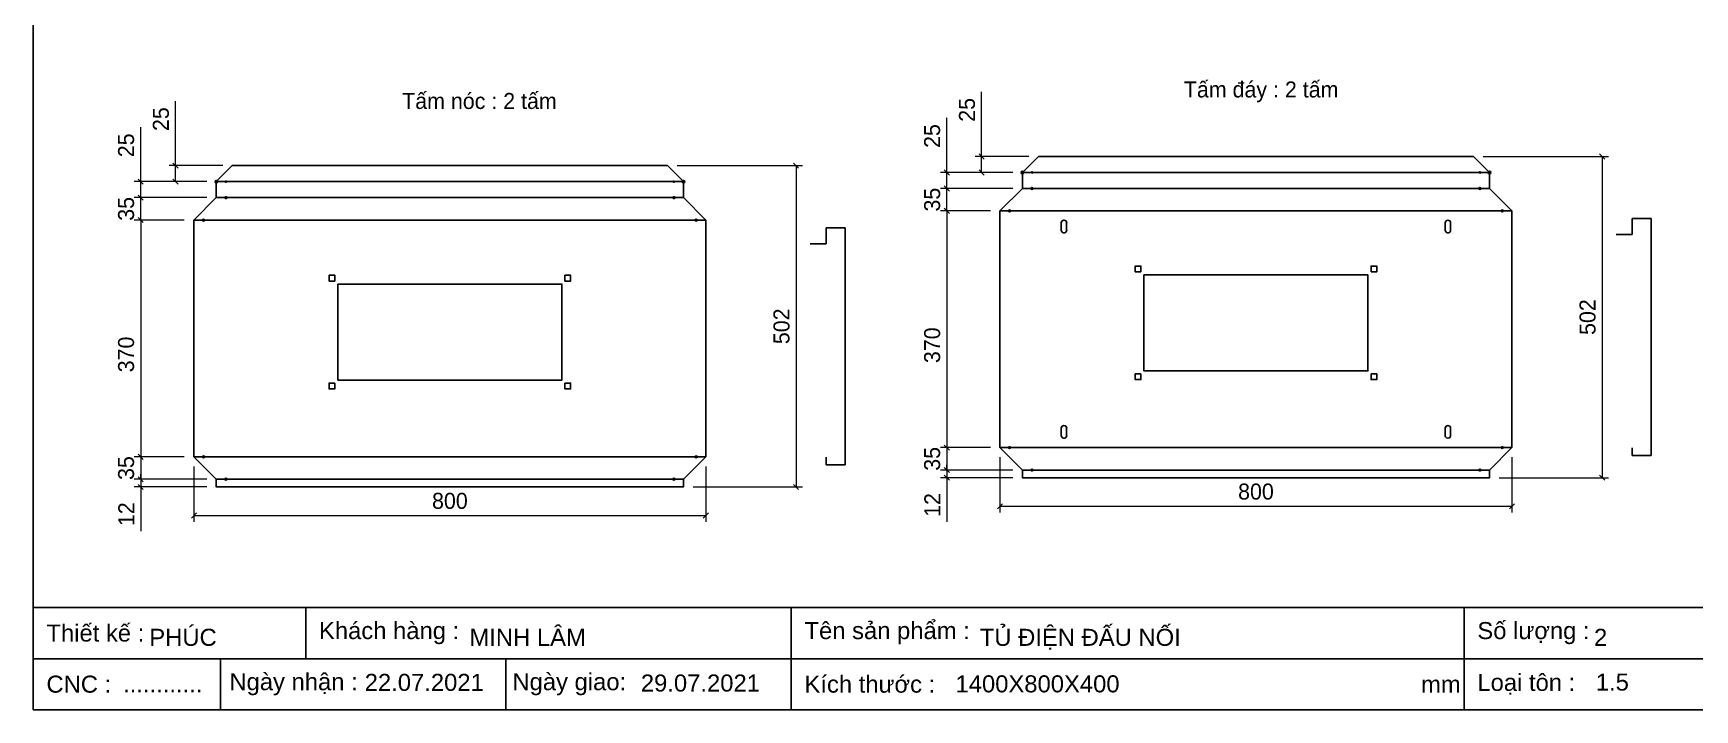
# Model space of a CAD drawing. Header units: millimetres. Extents: x 0 to 3953, y 0 to 2795.
# Drawn here: x 0 to 2596, y 0 to 1057 of the extents above; entities that cross this region are included whole.
import ezdxf

# ---------------------------------------------------------------- set-up
doc = ezdxf.new("R2010")
doc.units = ezdxf.units.MM
doc.layers.add('CNC', color=7, linetype='Continuous')
doc.layers.add('DIM', color=253, linetype='Continuous')
doc.styles.add('Arial', font='arial.ttf')
doc.dimstyles.new('Dim-25', dxfattribs={"dimtxt": 25, "dimasz": 8, "dimexe": 10, "dimexo": 15, "dimgap": 10, "dimtad": 1, "dimdec": 0, "dimtxsty": 'Standard', "dimblk": 'OBLIQUE', "dimcen": 10, "dimclrd": 5, "dimclre": 5, "dimclrt": 3, "dimazin": 3, "dimtfac": 1, "dimtdec": 0, "dimtmove": 0, "dimatfit": 3, "dimldrblk": 'OBLIQUE', "dimlwd": 9, "dimlwe": 9})

# ---------------------------------------------------------------- blocks, each defined once
blk = doc.blocks.new('*D21')
at = {"color": 0, "linetype": 'ByBlock', "lineweight": -2}
for p, q in [((255.1, 307.6), (247.1, 299.6)), ((1047.1, 299.6), (1055.1, 307.6))]:
    blk.add_line(p, q, dxfattribs=at)
at = {"layer": 'Defpoints', "color": 0, "transparency": 16777216}
for p in [(251.1, 395.2), (1051.1, 395.2), (1051.1, 303.6)]:
    blk.add_point(p, dxfattribs=at)
at = {"layer": 'DIM', "color": 5, "lineweight": 9, "transparency": 16777216}
for p, q in [((251.1, 380.2), (251.1, 293.6)), ((1051.1, 380.2), (1051.1, 293.6)), ((251.1, 303.6), (1051.1, 303.6))]:
    blk.add_line(p, q, dxfattribs=at)
at = {"layer": 'DIM', "color": 3, "transparency": 16777216, "insert": (651.1, 326.3), "char_height": 25, "attachment_point": 5}
blk.add_mtext('800', dxfattribs=at)
blk = doc.blocks.new('_Oblique')
at = {"color": 0, "linetype": 'ByBlock', "lineweight": -2}
blk.add_line((-0.5, -0.5), (0.5, 0.5), dxfattribs=at)
blk = doc.blocks.new('*D22')
at = {"color": 0, "linetype": 'ByBlock', "lineweight": -2}
for p, q in [((171.9, 761.2), (163.9, 769.2)), ((163.9, 399.2), (171.9, 391.2))]:
    blk.add_line(p, q, dxfattribs=at)
at = {"layer": 'Defpoints', "color": 0, "transparency": 16777216}
for p in [(251.1, 765.2), (167.9, 395.2), (251.1, 395.2)]:
    blk.add_point(p, dxfattribs=at)
at = {"layer": 'DIM', "color": 5, "lineweight": 9, "transparency": 16777216}
for p, q in [((236.1, 765.2), (157.9, 765.2)), ((167.9, 765.2), (167.9, 395.2)), ((236.1, 395.2), (157.9, 395.2))]:
    blk.add_line(p, q, dxfattribs=at)
at = {"layer": 'DIM', "color": 3, "transparency": 16777216, "insert": (145.2, 555.2), "char_height": 25, "attachment_point": 5, "rotation": 90}
blk.add_mtext('370', dxfattribs=at)
blk = doc.blocks.new('*D23')
at = {"color": 0, "linetype": 'ByBlock', "lineweight": -2}
for p, q in [((171.9, 391.2), (163.9, 399.2)), ((163.9, 364.2), (171.9, 356.2))]:
    blk.add_line(p, q, dxfattribs=at)
at = {"layer": 'Defpoints', "color": 0, "transparency": 16777216}
for p in [(251.1, 395.2), (167.9, 360.2), (286.1, 360.2)]:
    blk.add_point(p, dxfattribs=at)
at = {"layer": 'DIM', "color": 5, "lineweight": 9, "transparency": 16777216}
for p, q in [((236.1, 395.2), (157.9, 395.2)), ((167.9, 395.2), (167.9, 360.2)), ((271.1, 360.2), (157.9, 360.2))]:
    blk.add_line(p, q, dxfattribs=at)
at = {"layer": 'DIM', "color": 3, "transparency": 16777216, "insert": (145.2, 377.7), "char_height": 25, "attachment_point": 5, "rotation": 90}
blk.add_mtext('35', dxfattribs=at)
blk = doc.blocks.new('*D24')
at = {"color": 0, "linetype": 'ByBlock', "lineweight": -2}
for p, q in [((163.9, 364.2), (171.9, 356.2)), ((171.9, 344.2), (163.9, 352.2))]:
    blk.add_line(p, q, dxfattribs=at)
at = {"layer": 'Defpoints', "color": 0, "transparency": 16777216}
for p in [(167.9, 348.2), (286.1, 360.2), (286.1, 348.2)]:
    blk.add_point(p, dxfattribs=at)
at = {"layer": 'DIM', "color": 5, "lineweight": 9, "transparency": 16777216}
for p, q in [((167.9, 360.2), (167.9, 368.2)), ((271.1, 360.2), (157.9, 360.2)), ((271.1, 348.2), (157.9, 348.2)), ((167.9, 360.2), (167.9, 348.2)), ((167.9, 348.2), (167.9, 279))]:
    blk.add_line(p, q, dxfattribs=at)
at = {"layer": 'DIM', "color": 3, "transparency": 16777216, "insert": (145.4, 305.6), "char_height": 25, "attachment_point": 5, "rotation": 90}
blk.add_mtext('12', dxfattribs=at)
blk = doc.blocks.new('*D25')
at = {"color": 0, "linetype": 'ByBlock', "lineweight": -2}
for p, q in [((1196.1, 846.2), (1188.1, 854.2)), ((1188.1, 352.2), (1196.1, 344.2))]:
    blk.add_line(p, q, dxfattribs=at)
at = {"layer": 'Defpoints', "color": 0, "transparency": 16777216}
for p in [(991.1, 850.2), (1016.1, 348.2), (1192.1, 348.2)]:
    blk.add_point(p, dxfattribs=at)
at = {"layer": 'DIM', "color": 5, "lineweight": 9, "transparency": 16777216}
for p, q in [((1006.1, 850.2), (1202.1, 850.2)), ((1192.1, 850.2), (1192.1, 348.2)), ((1031.1, 348.2), (1202.1, 348.2))]:
    blk.add_line(p, q, dxfattribs=at)
at = {"layer": 'DIM', "color": 3, "transparency": 16777216, "insert": (1169.4, 599.2), "char_height": 25, "attachment_point": 5, "rotation": 90}
blk.add_mtext('502', dxfattribs=at)
blk = doc.blocks.new('*D26')
at = {"color": 0, "linetype": 'ByBlock', "lineweight": -2}
for p, q in [((171.9, 796.2), (163.9, 804.2)), ((163.9, 769.2), (171.9, 761.2))]:
    blk.add_line(p, q, dxfattribs=at)
at = {"layer": 'Defpoints', "color": 0, "transparency": 16777216}
for p in [(167.9, 800.2), (286.1, 800.2), (251.1, 765.2)]:
    blk.add_point(p, dxfattribs=at)
at = {"layer": 'DIM', "color": 5, "lineweight": 9, "transparency": 16777216}
for p, q in [((271.1, 800.2), (157.9, 800.2)), ((167.9, 765.2), (167.9, 800.2)), ((236.1, 765.2), (157.9, 765.2))]:
    blk.add_line(p, q, dxfattribs=at)
at = {"layer": 'DIM', "color": 3, "transparency": 16777216, "insert": (145.2, 782.7), "char_height": 25, "attachment_point": 5, "rotation": 90}
blk.add_mtext('35', dxfattribs=at)
blk = doc.blocks.new('*D27')
at = {"color": 0, "linetype": 'ByBlock', "lineweight": -2}
for p, q in [((171.9, 821.2), (163.9, 829.2)), ((163.9, 804.2), (171.9, 796.2))]:
    blk.add_line(p, q, dxfattribs=at)
at = {"layer": 'Defpoints', "color": 0, "transparency": 16777216}
for p in [(167.9, 825.2), (286.1, 825.2), (286.1, 800.2)]:
    blk.add_point(p, dxfattribs=at)
at = {"layer": 'DIM', "color": 5, "lineweight": 9, "transparency": 16777216}
for p, q in [((167.9, 825.2), (167.9, 910.3)), ((271.1, 825.2), (157.9, 825.2)), ((167.9, 800.2), (167.9, 825.2)), ((271.1, 800.2), (157.9, 800.2))]:
    blk.add_line(p, q, dxfattribs=at)
at = {"layer": 'DIM', "color": 3, "transparency": 16777216, "insert": (145.2, 882), "char_height": 25, "attachment_point": 5, "rotation": 90}
blk.add_mtext('25', dxfattribs=at)
blk = doc.blocks.new('*D28')
at = {"color": 0, "linetype": 'ByBlock', "lineweight": -2}
for p, q in [((226.3, 846.2), (218.3, 854.2)), ((218.3, 829.2), (226.3, 821.2))]:
    blk.add_line(p, q, dxfattribs=at)
at = {"layer": 'Defpoints', "color": 0, "transparency": 16777216}
for p in [(222.3, 850.2), (311.1, 850.2), (286.1, 825.2)]:
    blk.add_point(p, dxfattribs=at)
at = {"layer": 'DIM', "color": 5, "lineweight": 9, "transparency": 16777216}
for p, q in [((222.3, 850.2), (222.3, 951.1)), ((296.1, 850.2), (212.3, 850.2)), ((222.3, 825.2), (222.3, 850.2)), ((271.1, 825.2), (212.3, 825.2))]:
    blk.add_line(p, q, dxfattribs=at)
at = {"layer": 'DIM', "color": 3, "transparency": 16777216, "insert": (199.6, 922.9), "char_height": 25, "attachment_point": 5, "rotation": 90}
blk.add_mtext('25', dxfattribs=at)
blk = doc.blocks.new('f3daunguoc')
at = {"layer": 'CNC', "color": 2, "lineweight": -3}
blk.add_circle((0, 0), 1.5, dxfattribs=at)
blk = doc.blocks.new('f2dauxuoi')
at = {"layer": 'CNC', "color": 2, "lineweight": -3}
blk.add_circle((0, 0), 1, dxfattribs=at)
blk = doc.blocks.new('*D29')
at = {"color": 0, "linetype": 'ByBlock', "lineweight": -2}
for p, q in [((1514.7, 322), (1506.7, 314)), ((2306.7, 314), (2314.7, 322))]:
    blk.add_line(p, q, dxfattribs=at)
at = {"layer": 'Defpoints', "color": 0, "transparency": 16777216}
for p in [(1510.7, 409.6), (2310.7, 409.6), (2310.7, 318)]:
    blk.add_point(p, dxfattribs=at)
at = {"layer": 'DIM', "color": 5, "lineweight": 9, "transparency": 16777216}
for p, q in [((1510.7, 394.6), (1510.7, 308)), ((2310.7, 394.6), (2310.7, 308)), ((1510.7, 318), (2310.7, 318))]:
    blk.add_line(p, q, dxfattribs=at)
at = {"layer": 'DIM', "color": 3, "transparency": 16777216, "insert": (1910.7, 340.8), "char_height": 25, "attachment_point": 5}
blk.add_mtext('800', dxfattribs=at)
blk = doc.blocks.new('*D30')
at = {"color": 0, "linetype": 'ByBlock', "lineweight": -2}
for p, q in [((1431.6, 775.6), (1423.6, 783.6)), ((1423.6, 413.6), (1431.6, 405.6))]:
    blk.add_line(p, q, dxfattribs=at)
at = {"layer": 'Defpoints', "color": 0, "transparency": 16777216}
for p in [(1510.7, 779.6), (1427.6, 409.6), (1510.7, 409.6)]:
    blk.add_point(p, dxfattribs=at)
at = {"layer": 'DIM', "color": 5, "lineweight": 9, "transparency": 16777216}
for p, q in [((1495.7, 779.6), (1417.6, 779.6)), ((1427.6, 779.6), (1427.6, 409.6)), ((1495.7, 409.6), (1417.6, 409.6))]:
    blk.add_line(p, q, dxfattribs=at)
at = {"layer": 'DIM', "color": 3, "transparency": 16777216, "insert": (1404.8, 569.6), "char_height": 25, "attachment_point": 5, "rotation": 90}
blk.add_mtext('370', dxfattribs=at)
blk = doc.blocks.new('*D31')
at = {"color": 0, "linetype": 'ByBlock', "lineweight": -2}
for p, q in [((1431.6, 405.6), (1423.6, 413.6)), ((1423.6, 378.6), (1431.6, 370.6))]:
    blk.add_line(p, q, dxfattribs=at)
at = {"layer": 'Defpoints', "color": 0, "transparency": 16777216}
for p in [(1510.7, 409.6), (1427.6, 374.6), (1545.7, 374.6)]:
    blk.add_point(p, dxfattribs=at)
at = {"layer": 'DIM', "color": 5, "lineweight": 9, "transparency": 16777216}
for p, q in [((1495.7, 409.6), (1417.6, 409.6)), ((1427.6, 409.6), (1427.6, 374.6)), ((1530.7, 374.6), (1417.6, 374.6))]:
    blk.add_line(p, q, dxfattribs=at)
at = {"layer": 'DIM', "color": 3, "transparency": 16777216, "insert": (1404.8, 392.1), "char_height": 25, "attachment_point": 5, "rotation": 90}
blk.add_mtext('35', dxfattribs=at)
blk = doc.blocks.new('*D32')
at = {"color": 0, "linetype": 'ByBlock', "lineweight": -2}
for p, q in [((1423.6, 378.6), (1431.6, 370.6)), ((1431.6, 358.6), (1423.6, 366.6))]:
    blk.add_line(p, q, dxfattribs=at)
at = {"layer": 'Defpoints', "color": 0, "transparency": 16777216}
for p in [(1545.7, 374.6), (1427.6, 362.6), (1545.7, 362.6)]:
    blk.add_point(p, dxfattribs=at)
at = {"layer": 'DIM', "color": 5, "lineweight": 9, "transparency": 16777216}
for p, q in [((1530.7, 374.6), (1417.6, 374.6)), ((1427.6, 374.6), (1427.6, 382.6)), ((1427.6, 374.6), (1427.6, 362.6)), ((1530.7, 362.6), (1417.6, 362.6)), ((1427.6, 362.6), (1427.6, 293.4))]:
    blk.add_line(p, q, dxfattribs=at)
at = {"layer": 'DIM', "color": 3, "transparency": 16777216, "insert": (1405, 320), "char_height": 25, "attachment_point": 5, "rotation": 90}
blk.add_mtext('12', dxfattribs=at)
blk = doc.blocks.new('*D33')
at = {"color": 0, "linetype": 'ByBlock', "lineweight": -2}
for p, q in [((2455.8, 860.6), (2447.8, 868.6)), ((2447.8, 366.6), (2455.8, 358.6))]:
    blk.add_line(p, q, dxfattribs=at)
at = {"layer": 'Defpoints', "color": 0, "transparency": 16777216}
for p in [(2250.7, 864.6), (2275.7, 362.6), (2451.8, 362.6)]:
    blk.add_point(p, dxfattribs=at)
at = {"layer": 'DIM', "color": 5, "lineweight": 9, "transparency": 16777216}
for p, q in [((2265.7, 864.6), (2461.8, 864.6)), ((2451.8, 864.6), (2451.8, 362.6)), ((2290.7, 362.6), (2461.8, 362.6))]:
    blk.add_line(p, q, dxfattribs=at)
at = {"layer": 'DIM', "color": 3, "transparency": 16777216, "insert": (2429, 613.6), "char_height": 25, "attachment_point": 5, "rotation": 90}
blk.add_mtext('502', dxfattribs=at)
blk = doc.blocks.new('*D34')
at = {"color": 0, "linetype": 'ByBlock', "lineweight": -2}
for p, q in [((1431.6, 810.6), (1423.6, 818.6)), ((1423.6, 783.6), (1431.6, 775.6))]:
    blk.add_line(p, q, dxfattribs=at)
at = {"layer": 'Defpoints', "color": 0, "transparency": 16777216}
for p in [(1427.6, 814.6), (1545.7, 814.6), (1510.7, 779.6)]:
    blk.add_point(p, dxfattribs=at)
at = {"layer": 'DIM', "color": 5, "lineweight": 9, "transparency": 16777216}
for p, q in [((1530.7, 814.6), (1417.6, 814.6)), ((1427.6, 779.6), (1427.6, 814.6)), ((1495.7, 779.6), (1417.6, 779.6))]:
    blk.add_line(p, q, dxfattribs=at)
at = {"layer": 'DIM', "color": 3, "transparency": 16777216, "insert": (1404.8, 797.1), "char_height": 25, "attachment_point": 5, "rotation": 90}
blk.add_mtext('35', dxfattribs=at)
blk = doc.blocks.new('*D35')
at = {"color": 0, "linetype": 'ByBlock', "lineweight": -2}
for p, q in [((1431.6, 835.6), (1423.6, 843.6)), ((1423.6, 818.6), (1431.6, 810.6))]:
    blk.add_line(p, q, dxfattribs=at)
at = {"layer": 'Defpoints', "color": 0, "transparency": 16777216}
for p in [(1427.6, 839.6), (1545.7, 839.6), (1545.7, 814.6)]:
    blk.add_point(p, dxfattribs=at)
at = {"layer": 'DIM', "color": 5, "lineweight": 9, "transparency": 16777216}
for p, q in [((1427.6, 839.6), (1427.6, 924.7)), ((1530.7, 839.6), (1417.6, 839.6)), ((1427.6, 814.6), (1427.6, 839.6)), ((1530.7, 814.6), (1417.6, 814.6))]:
    blk.add_line(p, q, dxfattribs=at)
at = {"layer": 'DIM', "color": 3, "transparency": 16777216, "insert": (1404.8, 896.5), "char_height": 25, "attachment_point": 5, "rotation": 90}
blk.add_mtext('25', dxfattribs=at)
blk = doc.blocks.new('*D36')
at = {"color": 0, "linetype": 'ByBlock', "lineweight": -2}
for p, q in [((1486, 860.6), (1478, 868.6)), ((1478, 843.6), (1486, 835.6))]:
    blk.add_line(p, q, dxfattribs=at)
at = {"layer": 'Defpoints', "color": 0, "transparency": 16777216}
for p in [(1482, 864.6), (1570.7, 864.6), (1545.7, 839.6)]:
    blk.add_point(p, dxfattribs=at)
at = {"layer": 'DIM', "color": 5, "lineweight": 9, "transparency": 16777216}
for p, q in [((1482, 864.6), (1482, 965.6)), ((1555.7, 864.6), (1472, 864.6)), ((1482, 839.6), (1482, 864.6)), ((1530.7, 839.6), (1472, 839.6))]:
    blk.add_line(p, q, dxfattribs=at)
at = {"layer": 'DIM', "color": 3, "transparency": 16777216, "insert": (1459.2, 937.4), "char_height": 25, "attachment_point": 5, "rotation": 90}
blk.add_mtext('25', dxfattribs=at)
blk = doc.blocks.new('ovan8.5x20')
at = {"layer": 'CNC', "color": 2, "lineweight": -3}
for p, q in [((5.7, 4.2), (-5.8, 4.2)), ((-5.8, -4.2), (5.7, -4.2))]:
    blk.add_line(p, q, dxfattribs=at)
for centre, start, end in [((-5.8, 0), 90, 270), ((5.7, 0), 270, 90)]:
    blk.add_arc(centre, 4.25, start, end, dxfattribs=at)
blk = doc.blocks.new('KHUNG CHUẨN')
at = {"color": 7}
for p, q in [((19889.2, -28535.2), (16919.2, -28535.2)), ((17239.2, -28535.2), (17239.2, -28595.2)), ((17809.2, -28535.2), (17809.2, -28655.2)), ((18599.2, -28535.2), (18599.2, -28655.2)), ((18939.2, -28595.2), (16919.2, -28595.2)), ((17139.2, -28595.2), (17139.2, -28655.2)), ((17474.2, -28595.2), (17474.2, -28655.2))]:
    blk.add_line(p, q, dxfattribs=at)
blk.add_lwpolyline([(16919.2, -26555.2), (19889.2, -26555.2), (19889.2, -28655.2), (16919.2, -28655.2)], close=True, dxfattribs=at)
at = {"color": 2, "char_height": 20, "attachment_point": 4, "style": 'Arial'}
for s, insert, width in [('  Thiết kế :', (16919.2, -28565.2), 917.634), ('  Khách hàng :', (17239.2, -28565.2), 917.634), ('  Tên sản phẩm :', (17809.2, -28565.2), 917.634), ('  Số lượng :', (18599.2, -28565.2), 917.634), ('  CNC :', (16919.2, -28625.2), 917.634), ('  Ngày nhận :', (17134, -28625.2), 556.651), ('  Ngày giao:', (17466.3, -28625.2), 556.651), ('  Kích thước :', (17809.2, -28625.2), 917.634), ('  Loại tôn :', (18599.2, -28625.2), 917.634), ('mm', (18548.6, -28625.2), 73.831)]:
    blk.add_mtext(s, dxfattribs=dict(at, insert=insert, width=width))
at = {"color": 3, "style": 'Arial'}
for tag, p in [('#01', (17055.6, -28580.1)), ('#02', (17431.4, -28580.1)), ('#03', (18030.6, -28580.1)), ('#08', (18751.7, -28580.1)), ('#10', (19064.8, -28580.1)), ('#04', (17024.8, -28634.6)), ('#05', (17308.5, -28633)), ('#06', (17632.7, -28633.7)), ('#07', (18002, -28634.7)), ('#09', (18753.8, -28632.6)), ('#11', (19060.3, -28625.7)), ('#12', (19806.5, -28628.9))]:
    blk.add_attdef(tag, p, '', height=20, dxfattribs=at)

msp = doc.modelspace()

# ---------------------------------------------------------------- linework, layer by layer
at = {"color": 7}
for p, q in [((1545.7, 839.6), (1570.7, 864.6)), ((1570.7, 864.6), (2250.7, 864.6)), ((2275.7, 839.6), (2250.7, 864.6)), ((286.1, 825.2), (311.1, 850.2)), ((311.1, 850.2), (991.1, 850.2)), ((1016.1, 825.2), (991.1, 850.2)), ((1545.7, 839.6), (2275.7, 839.6)), ((286.1, 825.2), (1016.1, 825.2)), ((1545.7, 814.6), (1510.7, 779.6)), ((1545.7, 814.6), (2275.7, 814.6)), ((2275.7, 814.6), (2310.7, 779.6)), ((286.1, 800.2), (251.1, 765.2)), ((286.1, 800.2), (1016.1, 800.2)), ((1016.1, 800.2), (1051.1, 765.2)), ((1510.7, 779.6), (2310.7, 779.6)), ((251.1, 765.2), (1051.1, 765.2)), ((2528.5, 767.4), (2498.5, 767.4)), ((2498.5, 767.4), (2498.5, 742.4)), ((2528.5, 767.4), (2528.5, 397.4)), ((1238.9, 727.9), (1213.9, 727.9)), ((1268.9, 752.9), (1238.9, 752.9)), ((1238.9, 752.9), (1238.9, 727.9)), ((1268.9, 752.9), (1268.9, 382.9)), ((2498.5, 742.4), (2473.5, 742.4)), ((251.1, 395.2), (1051.1, 395.2)), ((251.1, 395.2), (286.1, 360.2)), ((1051.1, 395.2), (1016.1, 360.2)), ((1238.9, 382.9), (1238.9, 394.9)), ((1510.7, 409.6), (2310.7, 409.6)), ((1510.7, 409.6), (1545.7, 374.6)), ((2310.7, 409.6), (2275.7, 374.6)), ((2498.5, 397.4), (2498.5, 409.4)), ((2528.5, 397.4), (2498.5, 397.4)), ((1268.9, 382.9), (1238.9, 382.9)), ((1545.7, 374.6), (2275.7, 374.6)), ((286.1, 360.2), (1016.1, 360.2))]:
    msp.add_line(p, q, dxfattribs=at)
for points in [[(1545.7, 839.6), (1545.7, 814.6)], [(2275.7, 814.6), (2275.7, 839.6)], [(286.1, 825.2), (286.1, 800.2)], [(1016.1, 800.2), (1016.1, 825.2)], [(1510.7, 779.6), (1510.7, 409.6)], [(2310.7, 409.6), (2310.7, 779.6)], [(251.1, 765.2), (251.1, 395.2)], [(1051.1, 395.2), (1051.1, 765.2)], [(1545.7, 374.6), (1545.7, 362.6), (2275.7, 362.6), (2275.7, 374.6)], [(286.1, 360.2), (286.1, 348.2), (1016.1, 348.2), (1016.1, 360.2)]]:
    msp.add_lwpolyline(points, dxfattribs=at)
at = {"color": 2}
for points in [[(471.3, 669.9), (462.3, 669.9), (462.3, 678.9), (471.3, 678.9)], [(830.8, 669.9), (839.8, 669.9), (839.8, 678.9), (830.8, 678.9)], [(1731, 684.4), (1722, 684.4), (1722, 693.4), (1731, 693.4)], [(1735.7, 679.6), (2085.7, 679.6), (2085.7, 529.6), (1735.7, 529.6)], [(2090.5, 684.4), (2099.5, 684.4), (2099.5, 693.4), (2090.5, 693.4)], [(476.1, 665.2), (826.1, 665.2), (826.1, 515.2), (476.1, 515.2)], [(1731, 524.9), (1722, 524.9), (1722, 515.9), (1731, 515.9)], [(2090.5, 524.9), (2099.5, 524.9), (2099.5, 515.9), (2090.5, 515.9)], [(471.3, 510.4), (462.3, 510.4), (462.3, 501.4), (471.3, 501.4)], [(830.8, 510.4), (839.8, 510.4), (839.8, 501.4), (830.8, 501.4)]]:
    msp.add_lwpolyline(points, close=True, dxfattribs=at)
for centre in [(1545.7, 839.6), (2275.7, 839.6), (286.1, 825.2), (1016.1, 825.2)]:
    msp.add_circle(centre, 2, dxfattribs=at)

# ---------------------------------------------------------------- block references
at = {"color": 3}
ref = msp.add_blockref('KHUNG CHUẨN', (-22519.5, 38140), dxfattribs=dict(at, xscale=1.330999999991036, yscale=1.330999999991036, zscale=1.330999999991036))
ref.add_attrib('#03', 'TỦ ĐIỆN ĐẤU NỐI', (1479.2, 99.9), dxfattribs={"color": 3, "height": 26.62, "style": 'Arial'})
ref.add_attrib('#07', '1400X800X400', (1441.2, 27.2), dxfattribs={"color": 3, "height": 26.62, "style": 'Arial'})
ref.add_attrib('#08', '2', (2439, 99.9), dxfattribs={"color": 3, "height": 26.6, "style": 'Arial'})
ref.add_attrib('#09', '1.5', (2441.8, 30), dxfattribs={"color": 3, "height": 26.62, "style": 'Arial'})
ref.add_attrib('#02', 'MINH LÂM', (681.7, 99.9), dxfattribs={"color": 3, "height": 26.62, "style": 'Arial'})
ref.add_attrib('#05', '22.07.2021', (518, 29.5), dxfattribs={"color": 3, "height": 26.62, "style": 'Arial'})
ref.add_attrib('#06', '29.07.2021', (949.5, 28.5), dxfattribs={"color": 3, "height": 26.62, "style": 'Arial'})
ref.add_attrib('#01', 'PHÚC', (181.4, 99.9), dxfattribs={"color": 3, "height": 26.62, "style": 'Arial'})
ref.add_attrib('#04', '............', (140.4, 27.3), dxfattribs={"color": 3, "height": 26.62, "style": 'Arial'})
at = {"lineweight": -3, "xscale": -1, "rotation": 90}
for name, p in [('f2dauxuoi', (1560.7, 839.6)), ('f2dauxuoi', (301.1, 825.2)), ('f3daunguoc', (2260.7, 814.6)), ('f3daunguoc', (1001.1, 800.2)), ('f3daunguoc', (2295.7, 779.6)), ('f3daunguoc', (1036.1, 765.2)), ('f3daunguoc', (1036.1, 395.2)), ('f3daunguoc', (2295.7, 409.6)), ('f3daunguoc', (2260.7, 374.6)), ('f3daunguoc', (1001.1, 360.2))]:
    msp.add_blockref(name, p, dxfattribs=at)
at = {"lineweight": -3, "rotation": 270}
for name, p in [('f2dauxuoi', (2260.7, 839.6)), ('f2dauxuoi', (1001.1, 825.2)), ('f3daunguoc', (1560.7, 814.6)), ('f3daunguoc', (301.1, 800.2)), ('f3daunguoc', (1525.7, 779.6)), ('f3daunguoc', (266.1, 765.2)), ('f3daunguoc', (266.1, 395.2)), ('f3daunguoc', (1525.7, 409.6)), ('f3daunguoc', (1560.7, 374.6)), ('f3daunguoc', (301.1, 360.2))]:
    msp.add_blockref(name, p, dxfattribs=at)
at = {"layer": 'CNC', "lineweight": -3}
for p, rotation in [((1610.7, 755.1), 90), ((2210.7, 434.1), 270)]:
    msp.add_blockref('ovan8.5x20', p, dxfattribs=dict(at, rotation=rotation))
at = {"layer": 'CNC', "lineweight": -3, "xscale": -1}
for p, rotation in [((2210.7, 755.1), 270), ((1610.7, 434.1), 90)]:
    msp.add_blockref('ovan8.5x20', p, dxfattribs=dict(at, rotation=rotation))

# ---------------------------------------------------------------- texts
at = {"color": 2, "char_height": 25, "width": 785, "attachment_point": 5}
for s, insert in [('Tấm nóc : 2 tấm', (697.3, 951.1)), ('Tấm đáy : 2 tấm', (1918.8, 965.5))]:
    msp.add_mtext(s, dxfattribs=dict(at, insert=insert))

# ---------------------------------------------------------------- dimensions: what is measured, and where the dimension line sits
at = {"layer": 'DIM', "color": 7}
for base, p1, p2, picture, middle in [((1482, 864.6), (1545.7, 839.6), (1570.7, 864.6), '*D36', (1482, 937.4)), ((222.3, 850.2), (286.1, 825.2), (311.1, 850.2), '*D28', (222.3, 922.9)), ((167.9, 825.2), (286.1, 800.2), (286.1, 825.2), '*D27', (167.9, 882)), ((1427.6, 839.6), (1545.7, 814.6), (1545.7, 839.6), '*D35', (1427.6, 896.5)), ((1427.6, 814.6), (1510.7, 779.6), (1545.7, 814.6), '*D34', (1427.6, 797.1)), ((167.9, 800.2), (251.1, 765.2), (286.1, 800.2), '*D26', (167.9, 782.7)), ((1427.6, 409.6), (1510.7, 779.6), (1510.7, 409.6), '*D30', (1427.6, 569.6)), ((167.9, 395.2), (251.1, 765.2), (251.1, 395.2), '*D22', (167.9, 555.2)), ((167.9, 360.2), (251.1, 395.2), (286.1, 360.2), '*D23', (167.9, 377.7)), ((1427.6, 374.6), (1510.7, 409.6), (1545.7, 374.6), '*D31', (1427.6, 392.1))]:
    dim = msp.add_linear_dim(base=base, p1=p1, p2=p2, angle=270, dimstyle='Dim-25', dxfattribs=at)
    dim.commit()
    dim.dimension.update_dxf_attribs({"geometry": picture, "text_midpoint": middle, "dimtype": 160})
for base, p1, p2, angle, picture, middle in [((2451.8, 362.6), (2250.7, 864.6), (2275.7, 362.6), 270, '*D33', (2429, 613.6)), ((1192.1, 348.2), (991.1, 850.2), (1016.1, 348.2), 270, '*D25', (1169.4, 599.2)), ((1051.1, 303.6), (251.1, 395.2), (1051.1, 395.2), 180, '*D21', (651.1, 326.3)), ((2310.7, 318), (1510.7, 409.6), (2310.7, 409.6), 180, '*D29', (1910.7, 340.8)), ((167.9, 348.2), (286.1, 360.2), (286.1, 348.2), 270, '*D24', (145.4, 305.6)), ((1427.6, 362.6), (1545.7, 374.6), (1545.7, 362.6), 270, '*D32', (1405, 320))]:
    dim = msp.add_linear_dim(base=base, p1=p1, p2=p2, angle=angle, dimstyle='Dim-25', dxfattribs=at)
    dim.commit()
    dim.dimension.update_dxf_attribs({"geometry": picture, "text_midpoint": middle})

doc.saveas('drawing.dxf')
